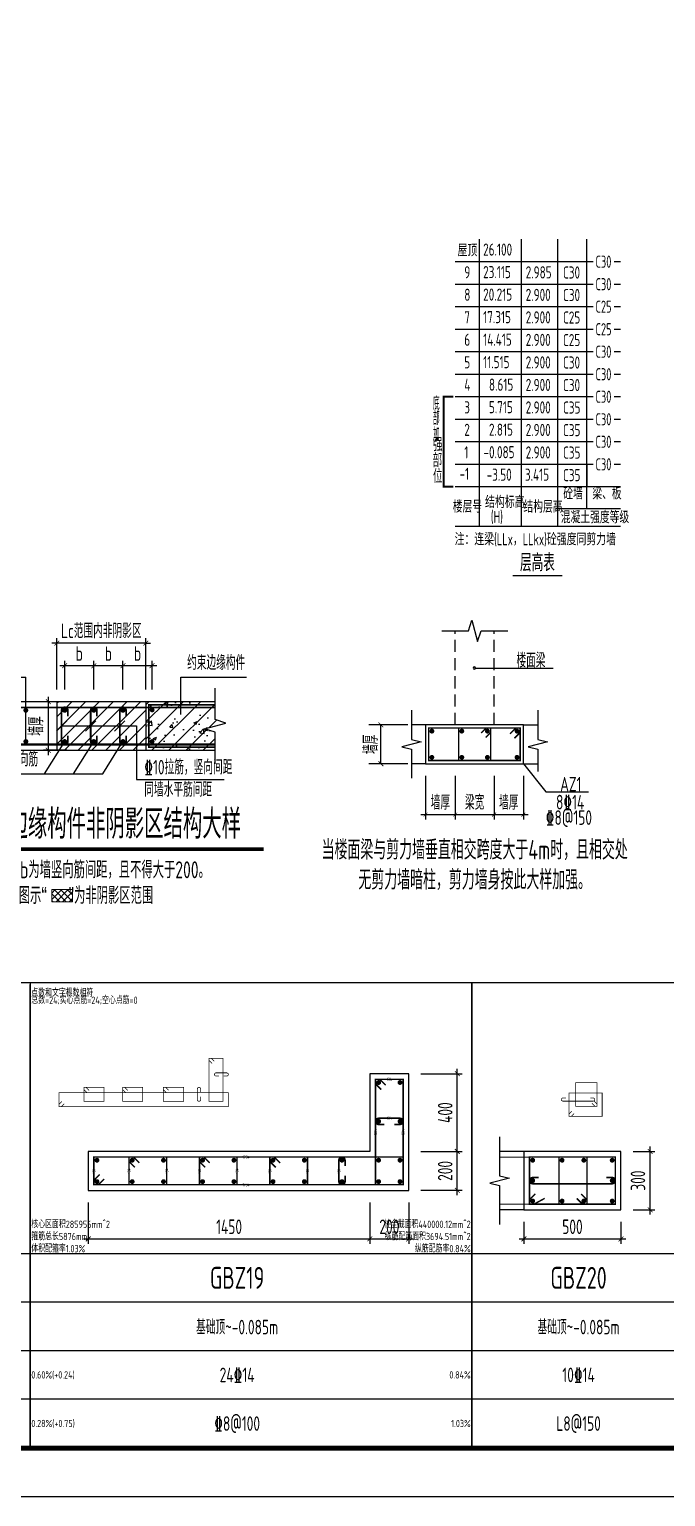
# Model space of a CAD drawing. Extents: x -668857 to 154266, y -275694 to 291306.
# Drawn here: x -304750 to -291647, y 166782 to 196992 of the extents above; entities that cross this region are included whole.
import ezdxf
from ezdxf.enums import TextEntityAlignment as Align

# ---------------------------------------------------------------- set-up
doc = ezdxf.new("R2010")
doc.units = 0
doc.header["$LTSCALE"] = 1000
doc.linetypes.add('DASHED', pattern=[0.75, 0.5, -0.25])
doc.linetypes.add('H3普通虚线', pattern=[4.2, 3, -1.2])
doc.layers.get('0').update_dxf_attribs({"linetype": 'CONTINUOUS'})
doc.layers.get('DEFPOINTS').update_dxf_attribs({"linetype": 'CONTINUOUS'})
for name, color, linetype in [('-TK', 7, 'CONTINUOUS'), ('COLU_DE_DIM', 3, 'CONTINUOUS'), ('COLU_DE_TH', 7, 'CONTINUOUS'), ('DIM', 2, 'CONTINUOUS'), ('HATCH', 8, 'CONTINUOUS'), ('LINK', 6, 'CONTINUOUS'), ('LINK-INDEX', 6, 'CONTINUOUS'), ('REIN', 6, 'CONTINUOUS'), ('S-0-TEXT', 7, 'CONTINUOUS'), ('S-BEAM-XRBAR', 20, 'CONTINUOUS'), ('S-B表格', 2, 'CONTINUOUS'), ('S-DETL-DIM', 151, 'CONTINUOUS'), ('S-DETL-LINE1', 2, 'CONTINUOUS'), ('S-DETL-LINE2', 2, 'H3普通虚线'), ('S-DETL-TEXT', 7, 'CONTINUOUS'), ('S-SLAB-DIM', 151, 'CONTINUOUS'), ('S-WALL-BEHATCH', 51, 'CONTINUOUS'), ('S-X详图钢筋', 6, 'CONTINUOUS'), ('TAB', 7, 'CONTINUOUS'), ('TAB_TEXT', 7, 'CONTINUOUS'), ('TEXT', 2, 'CONTINUOUS'), ('THIN', 7, 'CONTINUOUS'), ('箍筋长度', 3, 'CONTINUOUS'), ('配箍校核', 34, 'CONTINUOUS')]:
    doc.layers.add(name, color=color, linetype=linetype)
doc.layers.add('7549', color=9, linetype='CONTINUOUS', lineweight=18)
doc.layers.add('墙柱轮廓', color=7, linetype='CONTINUOUS', lineweight=18)
doc.styles.add('BW_Rein', font='Tssdeng.shx', dxfattribs={"width": 0.7, "bigfont": 'hztxt.shx'})
doc.styles.add('TSSD_DIMENSION', font='Tssdeng.shx', dxfattribs={"width": 0.7, "bigfont": 'tssdchn.shx'})
doc.styles.add('TSSD_Norm', font='Tssdeng.shx', dxfattribs={"bigfont": 'tssdchn.shx'})
doc.styles.add('TSSD_REIN', font='tssdeng.shx', dxfattribs={"width": 0.7, "height": 300, "bigfont": 'tssdchn.shx'})
doc.dimstyles.new('TSSD_100_100$0', dxfattribs={"dimtxt": 300, "dimasz": 80, "dimexe": 100, "dimexo": 250, "dimgap": 100, "dimtad": 1, "dimdec": 0, "dimzin": 0, "dimdsep": 46, "dimtxsty": 'TSSD_DIMENSION', "dimblk": 'ARCHTICK', "dimcen": 0, "dimdle": 100, "dimclrd": 3, "dimclre": 3, "dimclrt": 7, "dimadec": 0, "dimazin": 0, "dimtfac": 1, "dimtdec": 0, "dimtix": 1, "dimtmove": 2, "dimatfit": 3, "dimldrblk": 'ARCHTICK', "dimfxl": 0, "dimtolj": 1, "dimtzin": 0, "dimarcsym": 0})
doc.dimstyles.new('TSSD_25_100', dxfattribs={"dimtxt": 300, "dimasz": 100, "dimexe": 100, "dimexo": 250, "dimgap": 100, "dimtad": 1, "dimdec": 0, "dimlfac": 0.25, "dimzin": 0, "dimdsep": 46, "dimtxsty": 'TSSD_DIMENSION', "dimblk": 'ARCHTICK', "dimcen": 0, "dimdle": 100, "dimclrt": 7, "dimadec": 0, "dimazin": 0, "dimtfac": 1, "dimtdec": 0, "dimtix": 1, "dimtmove": 2, "dimatfit": 3, "dimldrblk": 'ARCHTICK', "dimfxl": 0, "dimtolj": 1, "dimtzin": 0, "dimarcsym": 0})

# ---------------------------------------------------------------- blocks, each defined once
blk = doc.blocks.new('B20200424131938')
at = {"layer": '7549', "const_width": 40}
blk.add_lwpolyline([(417, 3688), (217, 3688), (217, 1834), (417, 1834)], dxfattribs=at)
at = {"layer": 'S-0-TEXT'}
blk.add_lwpolyline([(1641, 0, 27, 27, 0), (2658, 0, 0, 0, 0)], format="xyseb", dxfattribs=at)
at = {"layer": 'S-B表格'}
for p, q in [((952, 1021), (952, 6932)), ((1817, 1021), (1817, 6932)), ((2567, 1021), (2567, 6932)), ((3167, 1385), (3167, 6932)), ((452, 6469), (3167, 6469)), ((452, 6469), (3167, 6469)), ((3167, 6469), (3298, 6469)), ((3167, 6469), (3298, 6469)), ((3167, 6469), (3298, 6469)), ((3731, 6469), (3862, 6469)), ((3731, 6469), (3862, 6469)), ((3731, 6469), (3862, 6469)), ((452, 6005), (3167, 6005)), ((452, 6005), (3167, 6005)), ((3167, 6005), (3298, 6005)), ((3167, 6005), (3298, 6005)), ((3167, 6005), (3298, 6005)), ((3731, 6005), (3862, 6005)), ((3731, 6005), (3862, 6005)), ((3731, 6005), (3862, 6005)), ((452, 5542), (3167, 5542)), ((452, 5542), (3167, 5542)), ((3167, 5542), (3298, 5542)), ((3167, 5542), (3298, 5542)), ((3167, 5542), (3298, 5542)), ((3731, 5542), (3862, 5542)), ((3731, 5542), (3862, 5542)), ((3731, 5542), (3862, 5542)), ((452, 5078), (3167, 5078)), ((452, 5078), (3167, 5078)), ((3167, 5078), (3298, 5078)), ((3167, 5078), (3298, 5078)), ((3167, 5078), (3298, 5078)), ((3731, 5078), (3862, 5078)), ((3731, 5078), (3862, 5078)), ((3731, 5078), (3862, 5078)), ((452, 4615), (3167, 4615)), ((3167, 4615), (3298, 4615)), ((3731, 4615), (3862, 4615)), ((452, 4151), (3167, 4151)), ((3167, 4151), (3298, 4151)), ((3731, 4151), (3862, 4151)), ((452, 3688), (3167, 3688)), ((3167, 3688), (3298, 3688)), ((3731, 3688), (3862, 3688)), ((452, 3224), (3167, 3224)), ((3167, 3224), (3298, 3224)), ((3731, 3224), (3862, 3224)), ((452, 2761), (3167, 2761)), ((3167, 2761), (3298, 2761)), ((3731, 2761), (3862, 2761)), ((452, 2297), (3167, 2297)), ((3167, 2297), (3298, 2297)), ((3731, 2297), (3862, 2297)), ((452, 1834), (3167, 1834)), ((452, 1834), (3862, 1834)), ((452, 1834), (2854, 1834)), ((452, 1834), (2854, 1834)), ((2567, 1385), (3862, 1385)), ((452, 1021), (3862, 1021))]:
    blk.add_line(p, q, dxfattribs=at)
at = {"style": 'TSSD_REIN'}
for s, width, p, p2 in [('底', 0.535575, (-3, 3408), (134, 3408)), ('部', 0.530918, (-3, 3100), (134, 3100)), ('加', 0.526341, (-3, 2774), (134, 2774))]:
    blk.add_text(s, height=285, dxfattribs=dict(at, width=width)).set_placement(p, p2, align=Align.FIT)
for s, height, width, p in [('强', 285, 0.535575, (-3, 2477)), ('部', 285, 0.535575, (-13, 2146)), ('位', 285, 0.535575, (-3, 1820)), ('砼墙', 250, 0.7, (2681, 1495)), ('梁、板', 250, 0.7, (3279, 1495))]:
    blk.add_text(s, height=height, dxfattribs=dict(at, width=width)).set_placement(p, align=Align.BOTTOM_LEFT)
for s, width, p in [('楼层号', 0.7, (405, 1299)), ('结构标高', 0.65, (1070, 1392)), ('结构层高', 0.7, (1860, 1299)), ('(H)', 0.65, (1188, 1086)), ('混凝土强度等级', 0.7, (2629, 1080))]:
    blk.add_text(s, height=250, dxfattribs=dict(at, width=width)).set_placement(p)
at = {"layer": 'S-0-TEXT', "style": 'TSSD_REIN', "width": 0.7}
blk.add_text('层高表', height=360, dxfattribs=at).set_placement((1790, 90))
at = {"layer": 'S-B表格', "style": 'TSSD_REIN'}
for s, width, p in [('屋顶', 0.65, (503, 6575)), ('26.100', 0.7, (1031, 6590)), ('9', 0.7, (642, 6123)), ('23.115', 0.7, (1031, 6126)), ('2.985', 0.7, (1907, 6121)), ('C30', 0.7, (2675, 6118)), ('C30', 0.65, (3345, 6341)), ('C30', 0.65, (3345, 5877)), ('8', 0.7, (642, 5660)), ('20.215', 0.7, (1031, 5663)), ('2.900', 0.7, (1907, 5658)), ('C30', 0.7, (2675, 5654)), ('7', 0.7, (642, 5196)), ('17.315', 0.7, (1031, 5199)), ('2.900', 0.7, (1907, 5194)), ('C25', 0.7, (2675, 5191)), ('C25', 0.65, (3345, 5414)), ('C25', 0.65, (3345, 4950)), ('6', 0.7, (642, 4733)), ('14.415', 0.7, (1031, 4736)), ('2.900', 0.7, (1907, 4731)), ('C25', 0.7, (2675, 4727)), ('C30', 0.65, (3345, 4487)), ('5', 0.7, (642, 4269)), ('11.515', 0.7, (1031, 4272)), ('2.900', 0.7, (1907, 4267)), ('C30', 0.7, (2675, 4264)), ('C30', 0.65, (3345, 4023)), ('4', 0.7, (642, 3806)), ('8.615', 0.7, (1150, 3809)), ('2.900', 0.7, (1907, 3804)), ('C30', 0.7, (2675, 3800)), ('C30', 0.65, (3345, 3560)), ('3', 0.7, (642, 3342)), ('5.715', 0.7, (1150, 3345)), ('2.900', 0.7, (1907, 3340)), ('C35', 0.7, (2675, 3337)), ('C30', 0.65, (3345, 3096)), ('2', 0.7, (642, 2879)), ('2.815', 0.7, (1150, 2882)), ('2.900', 0.7, (1907, 2877)), ('C35', 0.7, (2675, 2873)), ('C30', 0.65, (3345, 2633)), ('1', 0.7, (642, 2415)), ('-0.085', 0.7, (1038, 2418)), ('2.900', 0.7, (1907, 2413)), ('C35', 0.7, (2675, 2410)), ('C30', 0.65, (3345, 2169)), ('-1', 0.7, (545, 1974)), ('-3.50', 0.7, (1103, 1955)), ('3.415', 0.7, (1891, 1955)), ('C35', 0.7, (2675, 1946))]:
    blk.add_text(s, height=250, dxfattribs=dict(at, width=width)).set_placement(p)
at = {"layer": 'TEXT', "style": 'TSSD_REIN', "width": 0.65}
blk.add_text('注：连梁(LLx，LLkx)砼强度同剪力墙', height=250, dxfattribs=at).set_placement((443, 627))
blk = doc.blocks.new('_ArchTick')
at = {"color": 0, "linetype": 'ByBlock', "const_width": 0.15}
blk.add_lwpolyline([(-0.5, -0.5), (0.5, 0.5)], dxfattribs=at)
blk = doc.blocks.new('*D27')
at = {"layer": 'DEFPOINTS', "color": 0}
for p in [(870131, 774354), (870743, 774354), (870743, 773305)]:
    blk.add_point(p, dxfattribs=at)
at = {"layer": 'S-SLAB-DIM', "color": 3, "lineweight": -2}
for p, q in [((870131, 774104), (870131, 773205)), ((870743, 774104), (870743, 773205)), ((870031, 773305), (870843, 773305))]:
    blk.add_line(p, q, dxfattribs=at)
at = {"layer": 'S-SLAB-DIM', "color": 3, "lineweight": -2, "xscale": 80, "yscale": 80, "zscale": 80, "rotation": 180}
blk.add_blockref('_ArchTick', (870131, 773305), dxfattribs=at)
at = {"layer": 'S-SLAB-DIM', "color": 3, "lineweight": -2, "xscale": 80, "yscale": 80, "zscale": 80}
blk.add_blockref('_ArchTick', (870743, 773305), dxfattribs=at)
at = {"layer": 'S-SLAB-DIM', "color": 7, "insert": (870437, 773555), "char_height": 300, "attachment_point": 5, "style": 'TSSD_DIMENSION'}
blk.add_mtext('\\A1;墙厚', dxfattribs=at)
blk = doc.blocks.new('*D28')
at = {"layer": 'DEFPOINTS', "color": 0}
for p in [(870743, 774354), (871543, 774354), (871543, 773305)]:
    blk.add_point(p, dxfattribs=at)
at = {"layer": 'S-SLAB-DIM', "color": 3, "lineweight": -2}
for p, q in [((870743, 774104), (870743, 773205)), ((871543, 774104), (871543, 773205)), ((870643, 773305), (871643, 773305))]:
    blk.add_line(p, q, dxfattribs=at)
at = {"layer": 'S-SLAB-DIM', "color": 3, "lineweight": -2, "xscale": 80, "yscale": 80, "zscale": 80, "rotation": 180}
blk.add_blockref('_ArchTick', (870743, 773305), dxfattribs=at)
at = {"layer": 'S-SLAB-DIM', "color": 3, "lineweight": -2, "xscale": 80, "yscale": 80, "zscale": 80}
blk.add_blockref('_ArchTick', (871543, 773305), dxfattribs=at)
at = {"layer": 'S-SLAB-DIM', "color": 7, "insert": (871143, 773555), "char_height": 300, "attachment_point": 5, "style": 'TSSD_DIMENSION'}
blk.add_mtext('\\A1;梁宽', dxfattribs=at)
blk = doc.blocks.new('*D29')
at = {"layer": 'DEFPOINTS', "color": 0}
for p in [(871543, 774354), (872145, 774354), (872145, 773305)]:
    blk.add_point(p, dxfattribs=at)
at = {"layer": 'S-SLAB-DIM', "color": 3, "lineweight": -2}
for p, q in [((871543, 774104), (871543, 773205)), ((872145, 774104), (872145, 773205)), ((871443, 773305), (872245, 773305))]:
    blk.add_line(p, q, dxfattribs=at)
at = {"layer": 'S-SLAB-DIM', "color": 3, "lineweight": -2, "xscale": 80, "yscale": 80, "zscale": 80, "rotation": 180}
blk.add_blockref('_ArchTick', (871543, 773305), dxfattribs=at)
at = {"layer": 'S-SLAB-DIM', "color": 3, "lineweight": -2, "xscale": 80, "yscale": 80, "zscale": 80}
blk.add_blockref('_ArchTick', (872145, 773305), dxfattribs=at)
at = {"layer": 'S-SLAB-DIM', "color": 7, "insert": (871844, 773555), "char_height": 300, "attachment_point": 5, "style": 'TSSD_DIMENSION'}
blk.add_mtext('\\A1;墙厚', dxfattribs=at)
blk = doc.blocks.new('*D33')
at = {"layer": 'DEFPOINTS', "color": 0}
for p in [(2113, 5957), (2113, 4750), (3945, 4750)]:
    blk.add_point(p, dxfattribs=at)
at = {"layer": 'S-DETL-DIM', "color": 0, "lineweight": -2}
for p, q in [((2113, 5000), (2113, 6057)), ((3945, 5000), (3945, 6057)), ((2113, 5957), (2013, 5957)), ((3945, 5957), (2113, 5957)), ((3945, 5957), (4045, 5957))]:
    blk.add_line(p, q, dxfattribs=at)
at = {"layer": 'S-DETL-DIM', "color": 0, "lineweight": -2, "xscale": 100, "yscale": 100, "zscale": 100}
blk.add_blockref('_ArchTick', (2113, 5957), dxfattribs=at)
at = {"layer": 'S-DETL-DIM', "color": 0, "lineweight": -2, "xscale": 100, "yscale": 100, "zscale": 100, "rotation": 180}
blk.add_blockref('_ArchTick', (3945, 5957), dxfattribs=at)
at = {"layer": 'S-DETL-DIM', "color": 7, "insert": (3029, 6207), "char_height": 300, "attachment_point": 5, "style": 'TSSD_DIMENSION'}
blk.add_mtext('\\A1;Lc范围内非阴影区', dxfattribs=at)
blk = doc.blocks.new('*D34')
at = {"layer": 'DEFPOINTS', "color": 0}
for p in [(2275, 5491), (2275, 4750), (2875, 4750)]:
    blk.add_point(p, dxfattribs=at)
at = {"layer": 'S-DETL-DIM', "color": 0, "lineweight": -2}
for p, q in [((2975, 5491), (2175, 5491)), ((2275, 5000), (2275, 5591)), ((2875, 5000), (2875, 5591))]:
    blk.add_line(p, q, dxfattribs=at)
at = {"layer": 'S-DETL-DIM', "color": 0, "lineweight": -2, "xscale": 100, "yscale": 100, "zscale": 100, "rotation": 180}
blk.add_blockref('_ArchTick', (2275, 5491), dxfattribs=at)
at = {"layer": 'S-DETL-DIM', "color": 0, "lineweight": -2, "xscale": 100, "yscale": 100, "zscale": 100}
blk.add_blockref('_ArchTick', (2875, 5491), dxfattribs=at)
at = {"layer": 'S-DETL-DIM', "color": 7, "insert": (2575, 5741), "char_height": 300, "attachment_point": 5, "style": 'TSSD_DIMENSION'}
blk.add_mtext('\\A1;b', dxfattribs=at)
blk = doc.blocks.new('*D35')
at = {"layer": 'DEFPOINTS', "color": 0}
for p in [(2875, 5491), (2875, 4750), (3475, 4750)]:
    blk.add_point(p, dxfattribs=at)
at = {"layer": 'S-DETL-DIM', "color": 0, "lineweight": -2}
for p, q in [((3575, 5491), (2775, 5491)), ((2875, 5000), (2875, 5591)), ((3475, 5000), (3475, 5591))]:
    blk.add_line(p, q, dxfattribs=at)
at = {"layer": 'S-DETL-DIM', "color": 0, "lineweight": -2, "xscale": 100, "yscale": 100, "zscale": 100, "rotation": 180}
blk.add_blockref('_ArchTick', (2875, 5491), dxfattribs=at)
at = {"layer": 'S-DETL-DIM', "color": 0, "lineweight": -2, "xscale": 100, "yscale": 100, "zscale": 100}
blk.add_blockref('_ArchTick', (3475, 5491), dxfattribs=at)
at = {"layer": 'S-DETL-DIM', "color": 7, "insert": (3175, 5741), "char_height": 300, "attachment_point": 5, "style": 'TSSD_DIMENSION'}
blk.add_mtext('\\A1;b', dxfattribs=at)
blk = doc.blocks.new('*D36')
at = {"layer": 'DEFPOINTS', "color": 0}
for p in [(3475, 5491), (3475, 4750), (4075, 4750)]:
    blk.add_point(p, dxfattribs=at)
at = {"layer": 'S-DETL-DIM', "color": 0, "lineweight": -2}
for p, q in [((4175, 5491), (3375, 5491)), ((3475, 5000), (3475, 5591)), ((4075, 5000), (4075, 5591))]:
    blk.add_line(p, q, dxfattribs=at)
at = {"layer": 'S-DETL-DIM', "color": 0, "lineweight": -2, "xscale": 100, "yscale": 100, "zscale": 100, "rotation": 180}
blk.add_blockref('_ArchTick', (3475, 5491), dxfattribs=at)
at = {"layer": 'S-DETL-DIM', "color": 0, "lineweight": -2, "xscale": 100, "yscale": 100, "zscale": 100}
blk.add_blockref('_ArchTick', (4075, 5491), dxfattribs=at)
at = {"layer": 'S-DETL-DIM', "color": 7, "insert": (3775, 5741), "char_height": 300, "attachment_point": 5, "style": 'TSSD_DIMENSION'}
blk.add_mtext('\\A1;b', dxfattribs=at)
blk = doc.blocks.new('*D37')
at = {"layer": 'DEFPOINTS', "color": 0}
for p in [(2566, 4750), (1936, 3750), (2566, 3750)]:
    blk.add_point(p, dxfattribs=at)
at = {"layer": 'S-DETL-DIM', "color": 0, "lineweight": -2}
for p, q in [((1936, 4850), (1936, 3650)), ((2316, 4750), (1836, 4750)), ((2316, 3750), (1836, 3750))]:
    blk.add_line(p, q, dxfattribs=at)
at = {"layer": 'S-DETL-DIM', "color": 0, "lineweight": -2, "xscale": 100, "yscale": 100, "zscale": 100}
for p, rotation in [((1936, 4750), 90), ((1936, 3750), 270)]:
    blk.add_blockref('_ArchTick', p, dxfattribs=dict(at, rotation=rotation))
at = {"layer": 'S-DETL-DIM', "color": 7, "insert": (1686, 4250), "char_height": 300, "attachment_point": 5, "rotation": 90, "style": 'TSSD_DIMENSION'}
blk.add_mtext('\\A1;墙厚', dxfattribs=at)
blk = doc.blocks.new('A1')
blk.add_lwpolyline([(0, 59400), (0, 0), (84100, 0), (84100, 59400)], close=True)
at = {"const_width": 100}
blk.add_lwpolyline([(2500, 58400), (2500, 1000), (83100, 1000), (83100, 58400)], close=True, dxfattribs=at)
blk = doc.blocks.new('*D740')
at = {"layer": 'COLU_DE_DIM', "color": 0, "lineweight": -2}
for p, q in [((-294565, 172439), (-294565, 171989)), ((-292567, 172439), (-292567, 171989)), ((-294665, 172089), (-292467, 172089))]:
    blk.add_line(p, q, dxfattribs=at)
at = {"layer": 'DEFPOINTS', "color": 0}
for p in [(-294565, 172689), (-292567, 172689), (-292567, 172089)]:
    blk.add_point(p, dxfattribs=at)
at = {"layer": 'COLU_DE_DIM', "color": 0, "lineweight": -2, "xscale": 100, "yscale": 100, "zscale": 100, "rotation": 180}
blk.add_blockref('_ArchTick', (-294565, 172089), dxfattribs=at)
at = {"layer": 'COLU_DE_DIM', "color": 0, "lineweight": -2, "xscale": 100, "yscale": 100, "zscale": 100}
blk.add_blockref('_ArchTick', (-292567, 172089), dxfattribs=at)
at = {"layer": 'COLU_DE_DIM', "color": 7, "insert": (-293566, 172339), "char_height": 300, "attachment_point": 5, "style": 'TSSD_DIMENSION'}
blk.add_mtext('\\A1;500', dxfattribs=at)
blk = doc.blocks.new('*D741')
at = {"layer": 'COLU_DE_DIM', "color": 0, "lineweight": -2}
for p, q in [((-292317, 173889), (-291867, 173889)), ((-291967, 172589), (-291967, 173989)), ((-292317, 172689), (-291867, 172689))]:
    blk.add_line(p, q, dxfattribs=at)
at = {"layer": 'DEFPOINTS', "color": 0}
for p in [(-292567, 173889), (-291967, 173889), (-292567, 172689)]:
    blk.add_point(p, dxfattribs=at)
at = {"layer": 'COLU_DE_DIM', "color": 0, "lineweight": -2, "xscale": 100, "yscale": 100, "zscale": 100}
for p, rotation in [((-291967, 173889), 90), ((-291967, 172689), 270)]:
    blk.add_blockref('_ArchTick', p, dxfattribs=dict(at, rotation=rotation))
at = {"layer": 'COLU_DE_DIM', "color": 7, "insert": (-292217, 173289), "char_height": 300, "attachment_point": 5, "rotation": 90, "style": 'TSSD_DIMENSION'}
blk.add_mtext('\\A1;300', dxfattribs=at)
blk = doc.blocks.new('*D3490')
at = {"layer": 'COLU_DE_DIM', "color": 0, "lineweight": -2}
for p, q in [((-303537, 172839), (-303537, 171989)), ((-297737, 172839), (-297737, 171989)), ((-303637, 172089), (-297637, 172089))]:
    blk.add_line(p, q, dxfattribs=at)
at = {"layer": 'DEFPOINTS', "color": 0}
for p in [(-303537, 173089), (-297737, 173089), (-297737, 172089)]:
    blk.add_point(p, dxfattribs=at)
at = {"layer": 'COLU_DE_DIM', "color": 0, "lineweight": -2, "xscale": 100, "yscale": 100, "zscale": 100, "rotation": 180}
blk.add_blockref('_ArchTick', (-303537, 172089), dxfattribs=at)
at = {"layer": 'COLU_DE_DIM', "color": 0, "lineweight": -2, "xscale": 100, "yscale": 100, "zscale": 100}
blk.add_blockref('_ArchTick', (-297737, 172089), dxfattribs=at)
at = {"layer": 'COLU_DE_DIM', "color": 7, "insert": (-300637, 172339), "char_height": 300, "attachment_point": 5, "style": 'TSSD_DIMENSION'}
blk.add_mtext('\\A1;1450', dxfattribs=at)
blk = doc.blocks.new('*D3491')
at = {"layer": 'COLU_DE_DIM', "color": 0, "lineweight": -2}
for p, q in [((-297737, 172839), (-297737, 171989)), ((-296937, 172839), (-296937, 171989)), ((-297837, 172089), (-296837, 172089))]:
    blk.add_line(p, q, dxfattribs=at)
at = {"layer": 'DEFPOINTS', "color": 0}
for p in [(-297737, 173089), (-296937, 173089), (-296937, 172089)]:
    blk.add_point(p, dxfattribs=at)
at = {"layer": 'COLU_DE_DIM', "color": 0, "lineweight": -2, "xscale": 100, "yscale": 100, "zscale": 100, "rotation": 180}
blk.add_blockref('_ArchTick', (-297737, 172089), dxfattribs=at)
at = {"layer": 'COLU_DE_DIM', "color": 0, "lineweight": -2, "xscale": 100, "yscale": 100, "zscale": 100}
blk.add_blockref('_ArchTick', (-296937, 172089), dxfattribs=at)
at = {"layer": 'COLU_DE_DIM', "color": 7, "insert": (-297337, 172339), "char_height": 300, "attachment_point": 5, "style": 'TSSD_DIMENSION'}
blk.add_mtext('\\A1;200', dxfattribs=at)
blk = doc.blocks.new('*D3492')
at = {"layer": 'COLU_DE_DIM', "color": 0, "lineweight": -2}
for p, q in [((-296687, 173889), (-295837, 173889)), ((-295937, 172989), (-295937, 173989)), ((-296687, 173089), (-295837, 173089))]:
    blk.add_line(p, q, dxfattribs=at)
at = {"layer": 'DEFPOINTS', "color": 0}
for p in [(-296937, 173889), (-295937, 173889), (-296937, 173089)]:
    blk.add_point(p, dxfattribs=at)
at = {"layer": 'COLU_DE_DIM', "color": 0, "lineweight": -2, "xscale": 100, "yscale": 100, "zscale": 100}
for p, rotation in [((-295937, 173889), 90), ((-295937, 173089), 270)]:
    blk.add_blockref('_ArchTick', p, dxfattribs=dict(at, rotation=rotation))
at = {"layer": 'COLU_DE_DIM', "color": 7, "insert": (-296187, 173489), "char_height": 300, "attachment_point": 5, "rotation": 90, "style": 'TSSD_DIMENSION'}
blk.add_mtext('\\A1;200', dxfattribs=at)
blk = doc.blocks.new('*D3493')
at = {"layer": 'COLU_DE_DIM', "color": 0, "lineweight": -2}
for p, q in [((-295937, 173789), (-295937, 175589)), ((-296687, 175489), (-295837, 175489)), ((-296687, 173889), (-295837, 173889))]:
    blk.add_line(p, q, dxfattribs=at)
at = {"layer": 'DEFPOINTS', "color": 0}
for p in [(-296937, 175489), (-295937, 175489), (-296937, 173889)]:
    blk.add_point(p, dxfattribs=at)
at = {"layer": 'COLU_DE_DIM', "color": 0, "lineweight": -2, "xscale": 100, "yscale": 100, "zscale": 100}
for p, rotation in [((-295937, 175489), 90), ((-295937, 173889), 270)]:
    blk.add_blockref('_ArchTick', p, dxfattribs=dict(at, rotation=rotation))
at = {"layer": 'COLU_DE_DIM', "color": 7, "insert": (-296187, 174689), "char_height": 300, "attachment_point": 5, "rotation": 90, "style": 'TSSD_DIMENSION'}
blk.add_mtext('\\A1;400', dxfattribs=at)
blk = doc.blocks.new('20210311.03310910')
at = {"layer": 'COLU_DE_TH'}
blk.add_lwpolyline([(2298.1, 2648.3), (4312.5, 2648.3), (4312.5, 3448.3), (2298.1, 3448.3)], close=True, dxfattribs=at)
at = {"layer": 'DIM'}
for p, q in [((1931.8, 3448.3), (1128.2, 3448.3)), ((1378.2, 2648.3), (1378.2, 3448.3)), ((1931.8, 2648.3), (1128.2, 2648.3))]:
    blk.add_line(p, q, dxfattribs=at)
at = {"layer": 'S-DETL-LINE2'}
blk.add_lwpolyline([(2630.6, 5381.3), (3180.6, 5381.3), (3250.6, 5601.3), (3370.6, 5161.3), (3440.6, 5381.3), (3990.6, 5381.3)], dxfattribs=at)
at = {"layer": 'S-X详图钢筋', "const_width": 30}
blk.add_lwpolyline([(2363.1, 3383.3), (2363.1, 2713.3), (4247.5, 2713.3), (4247.5, 3383.3)], close=True, dxfattribs=at)
at = {"layer": 'S-X详图钢筋', "const_width": 50}
for points in [[(2453.1, 3318.3, 1), (2403.1, 3318.3, 1)], [(3020.1, 3318.3, 1), (3070.1, 3318.3, 1)], [(3547.7, 3318.3, 1), (3597.7, 3318.3, 1)], [(4207.5, 3318.3, 1), (4157.5, 3318.3, 1)], [(2453.1, 2778.3, 1), (2403.1, 2778.3, 1)], [(3020.1, 2778.3, 1), (3070.1, 2778.3, 1)], [(3547.7, 2778.3, 1), (3597.7, 2778.3, 1)], [(4207.5, 2778.3, 1), (4157.5, 2778.3, 1)]]:
    blk.add_lwpolyline(points, format="xyb", close=True, dxfattribs=at)
at = {"layer": 'S-X详图钢筋', "const_width": 30}
for points in [[(3441.9, 3279.4), (3545.9, 3383.3), (3637.7, 3383.3), (3637.7, 2713.3), (2980.1, 2713.3), (2980.1, 3383.3), (3637.7, 3383.3), (3637.7, 3291.5), (3533.8, 3187.5)], [(4155.5, 3383.3), (4035.6, 3263.4)], [(4127.5, 3171.4), (4247.5, 3291.4)]]:
    blk.add_lwpolyline(points, dxfattribs=at)
at = {"layer": 'THIN', "linetype": 'DASHED', "ltscale": 0.5}
for p, q in [((2910.6, 3448.3), (2910.6, 5381.3)), ((3710.6, 3448.3), (3710.6, 5381.3))]:
    blk.add_line(p, q, dxfattribs=at)
at = {"layer": 'THIN'}
for p, q in [((3303.2, 4617.9), (4923.1, 4617.9)), ((2210.6, 3098.3), (1810.6, 2998.3)), ((1810.6, 2998.3), (2010.6, 2948.3))]:
    blk.add_line(p, q, dxfattribs=at)
for points in [[(2010.6, 3748.3), (2010.6, 3148.3), (2210.6, 3098.3)], [(4610.6, 3748.3), (4610.6, 3148.3), (4810.6, 3098.3), (4410.6, 2998.3), (4610.6, 2948.3), (4610.6, 2488.1)], [(2298.1, 3448.3), (2010.6, 3448.3)], [(4312.5, 3448.3), (4610.6, 3448.3)], [(2010.6, 2948.3), (2010.6, 2348.3)], [(2298.1, 2648.3), (2010.6, 2648.3)], [(4312.5, 2648.3), (4610.6, 2648.3)], [(4312.5, 2648.3), (4778.3, 2068.7), (5653.4, 2068.7)]]:
    blk.add_lwpolyline(points, dxfattribs=at)
for start, end in [(0, 180), (180, 0)]:
    blk.add_arc((3303.2, 4617.9), 25, start, end, dxfattribs=at)
at = {"layer": 'DIM', "xscale": 100, "yscale": 100, "zscale": 100}
for p, rotation in [((1378.2, 3448.3), 90), ((1378.2, 2648.3), 270)]:
    blk.add_blockref('_ArchTick', p, dxfattribs=dict(at, rotation=rotation))
at = {"layer": 'DIM', "color": 7, "insert": (1168.2, 3048.3), "char_height": 300, "attachment_point": 5, "rotation": 90, "style": 'TSSD_DIMENSION'}
blk.add_mtext('\\A1;墙厚', dxfattribs=at)
at = {"layer": 'TEXT', "color": 0, "style": 'TSSD_Norm', "width": 0.7}
for s, p in [('当楼面梁与剪力墙垂直相交跨度大于4m时，且相交处', (3310.6, 675.2)), ('无剪力墙暗柱，剪力墙身按此大样加强。', (3310.6, 56.7))]:
    blk.add_text(s, height=400, dxfattribs=at).set_placement(p, align=Align.CENTER)
at = {"layer": 'THIN', "style": 'TSSD_REIN', "width": 0.7}
for s, p in [('楼面梁', (4469.7, 4775.8)), ('AZ1', (5290.4, 2226.5)), ('8\x8414', (5276.4, 1857.1)), ('\x848@150', (5249.7, 1538.3))]:
    blk.add_text(s, height=300, dxfattribs=at).set_placement(p, align=Align.MIDDLE_CENTER)
at = {"layer": 'S-SLAB-DIM'}
for base, p1, p2, text, picture, middle in [((2910.6, 1599.5), (2298.1, 2648.3), (2910.6, 2648.3), '墙厚', '*D27', (2604.4, 1849.5)), ((3710.6, 1599.5), (2910.6, 2648.3), (3710.6, 2648.3), '梁宽', '*D28', (3310.6, 1849.5)), ((4312.5, 1599.5), (3710.6, 2648.3), (4312.5, 2648.3), '墙厚', '*D29', (4011.6, 1849.5))]:
    dim = blk.add_linear_dim(base=base, p1=p1, p2=p2, text=text, dimstyle='TSSD_100_100$0', dxfattribs=at)
    dim.commit()
    dim.dimension.update_dxf_attribs({"geometry": picture, "text_midpoint": middle, "insert": (-867832.6, -771705.5)})
blk = doc.blocks.new('20210311.03312664')
at = {"layer": 'HATCH'}
h = blk.add_hatch(dxfattribs=at)
h.set_pattern_fill('METAL', color=256, scale=50, style=0)
h.set_pattern_definition([(45, (970506.73, 314564.58), (-141.421356, 141.421356), [])])
h.paths.add_polyline_path([(3945, 4750.5), (2113.2, 4750.5), (2113.2, 3750.5), (3945, 3750.5)])
at = {"layer": 'HATCH', "ltscale": 0.5}
h = blk.add_hatch(dxfattribs=at)
h.set_pattern_fill('HOLE_MATETIEL', color=256, scale=30, style=0)
h.set_pattern_definition([(45, (0, 584.78), (-67.352, 67.352), []), (135, (0, 584.78), (-67.352, -67.352), [])])
h.paths.add_polyline_path([(2009.3, 881.5), (2436.4, 881.5), (2436.4, 630), (2009.3, 630)])
at = {"layer": 'S-WALL-BEHATCH'}
h = blk.add_hatch(dxfattribs=at)
h.set_pattern_fill('钢筋混凝土', color=0, scale=100, style=0)
h.set_pattern_definition([(45, (-313936.74, 156299.2), (-176.7767, 176.7767), []), (50, (-313936.74, 156299.2), (717.2602, -62.7521), [75, -825]), (355, (-313936.74, 156299.2), (-138.7513, 752.1921), [60, -660]), (100.4514, (-313877, 156294), (578.5094, 689.4395), [63.7402, -701.1421]), (46.1842, (-313936.7, 156499.2), (1067.241, -165.519), [112.5, -1237.5]), (96.6356, (-313847.8, 156485.4), (934.6627, 974.118), [95.6103, -1051.713]), (351.1842, (-313936.7, 156499.2), (934.662, 974.1186), [90, -990]), (21, (-313836.74, 156449.2), (596.9071, -402.6189), [75, -825]), (326, (-313836.74, 156449.2), (243.3153, 725.15), [60, -660]), (71.4514, (-313787, 156415.66), (840.2226, 322.5305), [63.7402, -701.1421]), (37.5, (-313936.74, 156299.2), (12.15986, 332.89385), [0, -652, 0, -670, 0, -662.5]), (7.5, (-313936.74, 156299.2), (263.06954, 394.4117), [0, -382, 0, -637, 0, -252.5]), (327.5, (-314159.74, 156299.2), (533.82244, -22.55487), [0, -250, 0, -780, 0, -1035]), (317.5, (-314259.74, 156299.2), (583.1862, 100.105), [0, -325, 0, -518, 0, -735])])
h.paths.add_polyline_path([(5370.8, 3750.5), (5370.8, 4120.5), (5150.8, 4190.5), (5590.8, 4310.5), (5370.8, 4380.5), (5370.8, 4750.5), (3945, 4750.5), (3945, 3750.5)])
at = {"layer": 'S-DETL-LINE1', "color": 0}
for p, q in [((5370.8, 4750.5), (631.6, 4750.5)), ((631.6, 3750.5), (5370.8, 3750.5))]:
    blk.add_line(p, q, dxfattribs=at)
for points in [[(631.6, 5030.5), (631.6, 4380.5), (851.6, 4310.5), (411.6, 4190.5), (631.6, 4120.5), (631.6, 3470.5)], [(5370.8, 3470.5), (5370.8, 4120.5), (5150.8, 4190.5), (5590.8, 4310.5), (5370.8, 4380.5), (5370.8, 5030.5)]]:
    blk.add_lwpolyline(points, dxfattribs=at)
at = {"layer": 'S-DETL-LINE2', "color": 0}
for p, q in [((2113.2, 4750.5), (2113.2, 3750.5)), ((3945, 4750.5), (3945, 3750.5))]:
    blk.add_line(p, q, dxfattribs=at)
at = {"layer": 'S-DETL-TEXT'}
for p, q in [((0, 5252), (1475, 5252)), ((1089.8, 3870.5), (1089.8, 5252)), ((1475, 3929.9), (1475, 5252)), ((4663.9, 5252), (6022.2, 5252)), ((4663.9, 4489.6), (4663.9, 5252)), ((2103.9, 4144.4), (2316.1, 4356.5)), ((2210, 4250.5), (3755.5, 4250.5)), ((2703.9, 4144.4), (2916.1, 4356.5)), ((3303.9, 4144.4), (3516.1, 4356.5)), ((3755.5, 4250.5), (3755.5, 3145.1)), ((1858.3, 3265.1), (2275, 3929.9)), ((2458.3, 3265.1), (2875, 3929.9)), ((3058.3, 3265.1), (3475, 3929.9)), ((916.5, 3265.1), (3058.3, 3265.1)), ((3755.5, 3145.1), (5557.5, 3145.1))]:
    blk.add_line(p, q, dxfattribs=at)
at = {"layer": 'S-DETL-TEXT', "const_width": 80}
blk.add_lwpolyline([(135.2, 1713.7), (6369.7, 1713.7)], dxfattribs=at)
at = {"layer": 'S-WALL-BEHATCH', "color": 0}
blk.add_lwpolyline([(5150.8, 4190.5), (5590.8, 4310.5), (5370.8, 4380.5), (5370.8, 4750.5), (3945, 4750.5), (3945, 3750.5), (5370.8, 3750.5), (5370.8, 4120.5)], close=True, dxfattribs=at)
at = {"layer": 'S-X详图钢筋'}
for points, const_width in [([(5370.8, 4630.5), (631.6, 4630.5)], 40), ([(5370.8, 3815.5), (4010, 3815.5), (4010, 4685.5), (5370.8, 4685.5)], 35), ([(631.6, 3870.5), (5370.8, 3870.5)], 50)]:
    blk.add_lwpolyline(points, dxfattribs=dict(at, const_width=const_width))
at = {"layer": 'S-X详图钢筋', "const_width": 50}
for points in [[(1500, 4571, -1), (1450, 4571, -1)], [(2300, 4571, -1), (2250, 4571, -1)], [(2900, 4571, -1), (2850, 4571, -1)], [(3500, 4571, -1), (3450, 4571, -1)], [(4050, 4580.5, 1), (4100, 4580.5, 1)], [(1500, 3929.9, 1), (1450, 3929.9, 1)], [(2300, 3929.9, 1), (2250, 3929.9, 1)], [(2900, 3929.9, 1), (2850, 3929.9, 1)], [(3500, 3929.9, 1), (3450, 3929.9, 1)], [(4100, 3929.9, 1), (4050, 3929.9, 1)]]:
    blk.add_lwpolyline(points, format="xyb", close=True, dxfattribs=at)
at = {"layer": 'S-X详图钢筋', "const_width": 35}
for points in [[(2340, 4451), (2340, 4571, 1), (2210, 4571), (2210, 3929.9, 1), (2340, 3929.9), (2340, 4049.9)], [(2940, 4451), (2940, 4571, 1), (2810, 4571), (2810, 3929.9, 1), (2940, 3929.9), (2940, 4049.9)], [(3540, 4451), (3540, 4571, 1), (3410, 4571), (3410, 3929.9, 1), (3540, 3929.9), (3540, 4049.9)]]:
    blk.add_lwpolyline(points, format="xyb", dxfattribs=at)
at = {"layer": '墙柱轮廓', "color": 2}
blk.add_lwpolyline([(2009.3, 881.5), (2436.4, 881.5), (2436.4, 630), (2009.3, 630)], close=True, dxfattribs=at)
at = {"layer": 'S-DETL-TEXT', "style": 'TSSD_REIN', "width": 0.7}
for s, p in [('剪力墙身配筋', (32.7, 5313.8)), ('约束边缘构件', (4795.8, 5313.8)), ('墙竖向筋', (929.8, 3327.6))]:
    blk.add_text(s, height=300, dxfattribs=at).set_placement(p, align=Align.BOTTOM_LEFT)
for s, height, p in [('\x8410拉筋，竖向间距', 300, (3914.5, 3251.7)), ('同墙水平筋间距', 300, (3914.5, 2792)), ('约束边缘构件非阴影区结构大样', 600, (319.9, 1931.1)), ('注：b为墙竖向筋间距，且不得大于200。', 350, (889.3, 1114.3)), ('图示“   ”为非阴影区范围', 350, (1329.2, 584.8))]:
    blk.add_text(s, height=height, dxfattribs=at).set_placement(p)
at = {"layer": 'S-DETL-DIM', "color": 0}
for base, p1, p2, text, picture, middle in [((2113.2, 5957.2), (3945, 4750.5), (2113.2, 4750.5), 'Lc范围内非阴影区', '*D33', (3029.1, 6207.2)), ((2275, 5490.8), (2875, 4750.5), (2275, 4750.5), 'b', '*D34', (2575, 5740.8)), ((2875, 5490.8), (3475, 4750.5), (2875, 4750.5), 'b', '*D35', (3175, 5740.8)), ((3475, 5490.8), (4075, 4750.5), (3475, 4750.5), 'b', '*D36', (3775, 5740.8))]:
    dim = blk.add_linear_dim(base=base, p1=p1, p2=p2, text=text, dimstyle='TSSD_25_100', dxfattribs=at)
    dim.commit()
    dim.dimension.update_dxf_attribs({"geometry": picture, "text_midpoint": middle})
at = {"layer": 'S-DETL-DIM'}
dim = blk.add_aligned_dim(p1=(2566, 4750.5), p2=(2566, 3750.5), distance=-629.5, text='墙厚', dimstyle='TSSD_25_100', dxfattribs=at)
dim.commit()
dim.dimension.update_dxf_attribs({"geometry": '*D37', "text_midpoint": (1686.5, 4250.5)})

msp = doc.modelspace()

# ---------------------------------------------------------------- linework, layer by layer
at = {"layer": 'COLU_DE_TH'}
for points in [[(-296937.41, 175488.79), (-297737.41, 175488.77), (-297737.41, 173888.79), (-303537.43, 173888.79), (-303537.43, 173088.79), (-296937.41, 173088.79), (-296937.41, 175488.79)], [(-294565, 173888.74), (-294565, 172688.79), (-292567, 172688.79), (-292567, 173888.74), (-294565, 173888.74)]]:
    msp.add_lwpolyline(points, close=True, dxfattribs=at)
at = {"layer": 'LINK', "const_width": 30}
for points in [[(-297502.41, 175161.85), (-297622.41, 175281.85), (-297622.41, 175373.77), (-297052.41, 175373.79), (-297052.41, 173203.79), (-297622.41, 173203.79), (-297622.41, 175373.77), (-297530.49, 175373.77), (-297410.49, 175253.78)], [(-303210.51, 173323.79), (-303330.51, 173203.79), (-303422.43, 173203.79), (-303422.43, 173773.79), (-297052.41, 173773.79), (-297052.41, 173203.79), (-303422.43, 173203.79), (-303422.43, 173295.72), (-303302.43, 173415.72)], [(-302577.43, 173561.87), (-302697.43, 173681.87), (-302697.43, 173773.79), (-301922.43, 173773.79), (-301922.43, 173203.79), (-302697.43, 173203.79), (-302697.43, 173773.79), (-302605.51, 173773.79), (-302485.51, 173653.79)], [(-301127.43, 173561.87), (-301247.43, 173681.87), (-301247.43, 173773.79), (-300472.43, 173773.79), (-300472.43, 173203.79), (-301247.43, 173203.79), (-301247.43, 173773.79), (-301155.51, 173773.79), (-301035.51, 173653.79)], [(-299677.43, 173561.87), (-299797.43, 173681.87), (-299797.43, 173773.79), (-299022.43, 173773.79), (-299022.43, 173203.79), (-299797.43, 173203.79), (-299797.43, 173773.79), (-299705.51, 173773.79), (-299585.51, 173653.79)], [(-294138.08, 172923.79), (-294358.08, 172803.79), (-294450, 172803.79), (-294450, 173773.74), (-292682, 173773.74), (-292682, 172803.79), (-294450, 172803.79), (-294450, 172895.72), (-294330, 173015.72)], [(-293386.75, 173015.61), (-293266.75, 172895.61), (-293266.75, 172803.69), (-293844.75, 172803.69), (-293844.75, 173773.74), (-293266.75, 173773.74), (-293266.75, 172803.69), (-293358.68, 172803.69), (-293478.67, 172923.69)]]:
    msp.add_lwpolyline(points, dxfattribs=at)
for points in [[(-297237.41, 174443.79), (-297117.41, 174443.79, 1), (-297117.41, 174573.79), (-297557.41, 174573.79, 1), (-297557.41, 174443.79), (-297437.41, 174443.79)], [(-298247.43, 173588.79), (-298247.43, 173708.79, 1), (-298377.43, 173708.79), (-298377.43, 173268.79, 1), (-298247.43, 173268.79), (-298247.43, 173388.79)], [(-294265, 173353.77), (-294385, 173353.77, 1), (-294385, 173223.77), (-292747, 173223.77, 1), (-292747, 173353.77), (-292867, 173353.77)]]:
    msp.add_lwpolyline(points, format="xyb", dxfattribs=at)
at = {"layer": 'LINK-INDEX', "const_width": 15}
for points in [[(-300988.32, 175701.83), (-301048.32, 175761.83), (-301048.32, 175807.79), (-300763.32, 175807.8), (-300763.32, 174922.8), (-301048.32, 174922.8), (-301048.32, 175807.79), (-301002.36, 175807.79), (-300942.36, 175747.79)], [(-293118.87, 174925.99), (-293058.87, 174865.99), (-293058.87, 174820.03), (-293498.87, 174820.03), (-293498.87, 175305.05), (-293058.87, 175305.05), (-293058.87, 174820.03), (-293104.83, 174820.03), (-293164.83, 174880.03)], [(-304032.37, 174872.8), (-304092.37, 174812.8), (-304138.33, 174812.8), (-304138.33, 175097.8), (-300653.32, 175097.8), (-300653.32, 174812.8), (-304138.33, 174812.8), (-304138.33, 174858.77), (-304078.33, 174918.77)], [(-303565.15, 175101.84), (-303625.15, 175161.84), (-303625.15, 175207.8), (-303210.15, 175207.8), (-303210.15, 174922.8), (-303625.15, 174922.8), (-303625.15, 175207.8), (-303579.19, 175207.8), (-303519.19, 175147.8)], [(-302770.12, 175101.84), (-302830.12, 175161.84), (-302830.12, 175207.8), (-302415.12, 175207.8), (-302415.12, 174922.8), (-302830.12, 174922.8), (-302830.12, 175207.8), (-302784.16, 175207.8), (-302724.16, 175147.8)], [(-301928.33, 175101.84), (-301988.33, 175161.84), (-301988.33, 175207.8), (-301573.33, 175207.8), (-301573.33, 174922.8), (-301988.33, 174922.8), (-301988.33, 175207.8), (-301942.37, 175207.8), (-301882.37, 175147.8)], [(-293532.79, 174670.07), (-293592.79, 174610.07), (-293638.75, 174610.07), (-293638.75, 175095.04), (-292953.75, 175095.04), (-292953.75, 174610.07), (-293638.75, 174610.07), (-293638.75, 174656.03), (-293578.75, 174716.03)]]:
    msp.add_lwpolyline(points, dxfattribs=at)
for points in [[(-300745.82, 175442.8), (-300685.82, 175442.8, 1), (-300685.82, 175507.8), (-300905.82, 175507.8, 1), (-300905.82, 175442.8), (-300845.82, 175442.8)], [(-301223.32, 175115.3), (-301223.32, 175175.3, 1), (-301288.32, 175175.3), (-301288.32, 174955.3, 1), (-301223.32, 174955.3), (-301223.32, 175015.3)], [(-293701.25, 174990.05), (-293761.25, 174990.05, 1), (-293761.25, 174925.05), (-293141.25, 174925.05, 1), (-293141.25, 174990.05), (-293201.25, 174990.05)]]:
    msp.add_lwpolyline(points, format="xyb", dxfattribs=at)
at = {"layer": 'LINK-INDEX', "color": 1, "const_width": 20}
for points in [[(-294350, 173773.74), (-295065, 173773.74)], [(-294350, 172803.79), (-295065, 172803.79)]]:
    msp.add_lwpolyline(points, dxfattribs=at)
at = {"layer": 'REIN', "const_width": 50}
for points in [[(-297582.41, 175308.77, 1), (-297532.41, 175308.77, 1), (-297582.41, 175308.77)], [(-297142.41, 175308.79, 1), (-297092.41, 175308.79, 1), (-297142.41, 175308.79)], [(-297582.41, 174508.79, 1), (-297532.41, 174508.79, 1), (-297582.41, 174508.79)], [(-297142.41, 174508.79, 1), (-297092.41, 174508.79, 1), (-297142.41, 174508.79)], [(-303382.43, 173708.79, 1), (-303332.43, 173708.79, 1), (-303382.43, 173708.79)], [(-302657.43, 173708.79, 1), (-302607.43, 173708.79, 1), (-302657.43, 173708.79)], [(-302012.43, 173708.79, 1), (-301962.43, 173708.79, 1), (-302012.43, 173708.79)], [(-301207.43, 173708.79, 1), (-301157.43, 173708.79, 1), (-301207.43, 173708.79)], [(-300562.43, 173708.79, 1), (-300512.43, 173708.79, 1), (-300562.43, 173708.79)], [(-299757.43, 173708.79, 1), (-299707.43, 173708.79, 1), (-299757.43, 173708.79)], [(-299112.43, 173708.79, 1), (-299062.43, 173708.79, 1), (-299112.43, 173708.79)], [(-298337.43, 173708.79, 1), (-298287.43, 173708.79, 1), (-298337.43, 173708.79)], [(-297582.41, 173708.79, 1), (-297532.41, 173708.79, 1), (-297582.41, 173708.79)], [(-297142.41, 173708.79, 1), (-297092.41, 173708.79, 1), (-297142.41, 173708.79)], [(-294410, 173708.74, 1), (-294360, 173708.74, 1), (-294410, 173708.74)], [(-293804.75, 173708.64, 1), (-293754.75, 173708.64, 1), (-293804.75, 173708.64)], [(-293356.75, 173708.74, 1), (-293306.75, 173708.74, 1), (-293356.75, 173708.74)], [(-292772, 173708.74, 1), (-292722, 173708.74, 1), (-292772, 173708.74)], [(-303382.43, 173268.79, 1), (-303332.43, 173268.79, 1), (-303382.43, 173268.79)], [(-302657.43, 173268.79, 1), (-302607.43, 173268.79, 1), (-302657.43, 173268.79)], [(-302012.43, 173268.79, 1), (-301962.43, 173268.79, 1), (-302012.43, 173268.79)], [(-301207.43, 173268.79, 1), (-301157.43, 173268.79, 1), (-301207.43, 173268.79)], [(-300562.43, 173268.79, 1), (-300512.43, 173268.79, 1), (-300562.43, 173268.79)], [(-299757.43, 173268.79, 1), (-299707.43, 173268.79, 1), (-299757.43, 173268.79)], [(-299112.43, 173268.79, 1), (-299062.43, 173268.79, 1), (-299112.43, 173268.79)], [(-298337.43, 173268.79, 1), (-298287.43, 173268.79, 1), (-298337.43, 173268.79)], [(-297582.41, 173268.79, 1), (-297532.41, 173268.79, 1), (-297582.41, 173268.79)], [(-297142.41, 173268.79, 1), (-297092.41, 173268.79, 1), (-297142.41, 173268.79)], [(-294410, 173288.87, 1), (-294360, 173288.87, 1), (-294410, 173288.87)], [(-292772, 173288.87, 1), (-292722, 173288.87, 1), (-292772, 173288.87)], [(-294410, 172868.79, 1), (-294360, 172868.79, 1), (-294410, 172868.79)], [(-293804.75, 172868.69, 1), (-293754.75, 172868.69, 1), (-293804.75, 172868.69)], [(-293356.75, 172868.79, 1), (-293306.75, 172868.79, 1), (-293356.75, 172868.79)], [(-292772, 172868.79, 1), (-292722, 172868.79, 1), (-292772, 172868.79)]]:
    msp.add_lwpolyline(points, format="xyb", close=True, dxfattribs=at)
at = {"layer": 'S-B表格', "color": 6, "linetype": 'ByBlock', "ltscale": 0.5, "const_width": 30}
for points in [[(-295483.99, 187576.44), (-295483.99, 188039.94)], [(-294618.34, 187576.44), (-294618.34, 188039.94)], [(-293868.7, 187576.44), (-293868.7, 188039.94)], [(-293268.7, 187576.44), (-293268.7, 188039.94)]]:
    msp.add_lwpolyline(points, dxfattribs=at)
at = {"layer": 'TAB'}
for points in [[(-308534.32, 177366.72), (-304734.32, 177366.72), (-304734.32, 167788.79), (-308534.32, 167788.79), (-308534.32, 177366.72), (-308534.32, 171788.79), (-304734.32, 171788.79), (-304734.32, 170788.79), (-308534.32, 170788.79), (-308534.32, 169788.79), (-304734.32, 169788.79), (-304734.32, 168788.79), (-308534.32, 168788.79)], [(-304734.32, 177366.72), (-295637.41, 177366.72), (-295637.41, 167788.79), (-304734.32, 167788.79), (-304734.32, 177327.49), (-304734.32, 171788.79), (-295637.41, 171788.79), (-295637.41, 170788.79), (-304734.32, 170788.79), (-304734.32, 169788.79), (-295637.41, 169788.79), (-295637.41, 168788.79), (-304734.32, 168788.79)], [(-295637.41, 177366.72), (-291426.21, 177366.72), (-291426.21, 167788.79), (-295637.41, 167788.79), (-295637.41, 177366.72), (-295637.41, 171788.79), (-291426.21, 171788.79), (-291426.21, 170788.79), (-295637.41, 170788.79), (-295637.41, 169788.79), (-291426.21, 169788.79), (-291426.21, 168788.79), (-295637.41, 168788.79)]]:
    msp.add_lwpolyline(points, dxfattribs=at)
at = {"layer": 'THIN'}
for p, q in [((-294565, 173888.74), (-295065, 173888.74)), ((-294565, 172688.79), (-295065, 172688.79))]:
    msp.add_line(p, q, dxfattribs=at)
msp.add_lwpolyline([(-295065, 174188.74), (-295065, 173388.77), (-294865, 173338.77), (-295265, 173238.77), (-295065, 173188.77), (-295065, 172388.79)], dxfattribs=at)

# ---------------------------------------------------------------- block references
at = {"layer": '-TK'}
msp.add_blockref('A1', (-353584.71, 166782.28), dxfattribs=at)
at = {"layer": 'S-BEAM-XRBAR', "color": 0, "ltscale": 0.5}
for name, p in [('20210311.03312664', (-306297.41, 178399.46)), ('20210311.03310910', (-298889.64, 179224.76))]:
    msp.add_blockref(name, p, dxfattribs=at)
at = {"layer": 'S-B表格'}
msp.add_blockref('B20200424131938', (-296435.62, 185742.84), dxfattribs=at)

# ---------------------------------------------------------------- texts
at = {"layer": 'TAB_TEXT', "style": 'TSSD_REIN', "width": 0.7}
for s, height, p in [('GBZ19', 450, (-300471.58, 171288.79)), ('基础顶~-0.085m', 300, (-300471.58, 170288.79))]:
    msp.add_text(s, height=height, dxfattribs=at).set_placement(p, align=Align.MIDDLE)
at = {"layer": 'TAB_TEXT', "color": 7, "style": 'TSSD_REIN', "width": 0.7}
for s, height, p in [('GBZ20', 450, (-293439.87, 171288.79)), ('基础顶~-0.085m', 300, (-293439.87, 170288.79)), ('L8@150', 300, (-293439.87, 168288.79))]:
    msp.add_text(s, height=height, dxfattribs=at).set_placement(p, align=Align.MIDDLE)
at = {"layer": 'TAB_TEXT', "color": 1, "style": 'TSSD_REIN', "width": 0.7}
for s, p in [('24%%13214', (-300471.58, 169288.79)), ('10%%13214', (-293439.87, 169288.79)), ('%%1328@100', (-300471.58, 168288.79))]:
    msp.add_text(s, height=300, dxfattribs=at).set_placement(p, align=Align.MIDDLE)
at = {"layer": '箍筋长度', "style": 'BW_Rein', "width": 0.7}
for s, rotation, p in [('134', 0.001886, (-297337.41, 175373.78)), ('534', 90, (-297622.41, 174288.78)), ('534', 90, (-297052.41, 174288.79)), ('134', 90, (-303422.43, 173488.79)), ('134', 90, (-302697.43, 173488.79)), ('134', 90, (-301922.43, 173488.79)), ('134', 90, (-301247.43, 173488.79)), ('134', 90, (-300472.43, 173488.79)), ('134', 90, (-299797.43, 173488.79)), ('134', 90, (-299022.43, 173488.79)), ('134', 89.999957, (-298377.43, 173488.79))]:
    msp.add_text(s, height=65, rotation=rotation, dxfattribs=at).set_placement(p, align=Align.MIDDLE_CENTER)
for s, p in [('134', (-297337.41, 174573.79)), ('1734', (-300287.42, 173773.79)), ('1734', (-300287.42, 173203.79))]:
    msp.add_text(s, height=65, dxfattribs=at).set_placement(p, align=Align.MIDDLE_CENTER)
at = {"layer": '配箍校核', "style": 'BW_Rein', "width": 0.7}
for s, p in [('点数和文字根数相符', (-304709.32, 177077.49)), ('总数=24;实心点筋=24;空心点筋=0', (-304709.32, 176927.49)), ('核心区面积285956mm^ 2', (-304709.32, 172313.79)), ('箍筋总长5876mm', (-304709.32, 172063.79)), ('体积配箍率1.03%', (-304709.32, 171813.79))]:
    msp.add_text(s, height=150, dxfattribs=at).set_placement(p)
for s, p in [('柱全截面积440000.12mm^ 2', (-295662.41, 172313.79)), ('纵筋配筋面积3694.51mm^ 2', (-295662.41, 172063.79)), ('纵筋配筋率0.84%', (-295662.41, 171813.79))]:
    msp.add_text(s, height=150, dxfattribs=at).set_placement(p, align=Align.RIGHT)
for s, p in [('0.60%(+0.24)', (-304709.32, 169288.79)), ('0.28%(+0.75)', (-304709.32, 168288.79))]:
    msp.add_text(s, height=150, dxfattribs=at).set_placement(p, align=Align.MIDDLE_LEFT)
for s, p in [('0.84%', (-295662.41, 169288.79)), ('1.03%', (-295662.41, 168288.79))]:
    msp.add_text(s, height=150, dxfattribs=at).set_placement(p, align=Align.MIDDLE_RIGHT)

# ---------------------------------------------------------------- dimensions: what is measured, and where the dimension line sits
at = {"layer": 'COLU_DE_DIM'}
for base, p1, p2, picture, middle in [((-295937.41, 175488.79), (-296937.41, 173888.79), (-296937.41, 175488.79), '*D3493', (-296187.41, 174688.79)), ((-295937.41, 173888.79), (-296937.41, 173088.79), (-296937.41, 173888.79), '*D3492', (-296187.41, 173488.79)), ((-291967, 173888.74), (-292567, 172688.79), (-292567, 173888.74), '*D741', (-292217, 173288.77))]:
    dim = msp.add_linear_dim(base=base, p1=p1, p2=p2, angle=90, dimstyle='TSSD_25_100', dxfattribs=at)
    dim.commit()
    dim.dimension.update_dxf_attribs({"geometry": picture, "text_midpoint": middle})
for base, p1, p2, picture, middle in [((-297737.41, 172088.79), (-303537.43, 173088.79), (-297737.41, 173088.79), '*D3490', (-300637.42, 172338.79)), ((-296937.41, 172088.79), (-297737.41, 173088.79), (-296937.41, 173088.79), '*D3491', (-297337.41, 172338.79)), ((-292567.00461878, 172088.79295229), (-294565.00461878, 172688.79295229), (-292567.00461878, 172688.79295229), '*D740', (-293566.00461878, 172338.79295229))]:
    dim = msp.add_linear_dim(base=base, p1=p1, p2=p2, dimstyle='TSSD_25_100', dxfattribs=at)
    dim.commit()
    dim.dimension.update_dxf_attribs({"geometry": picture, "text_midpoint": middle})

doc.saveas('drawing.dxf')
